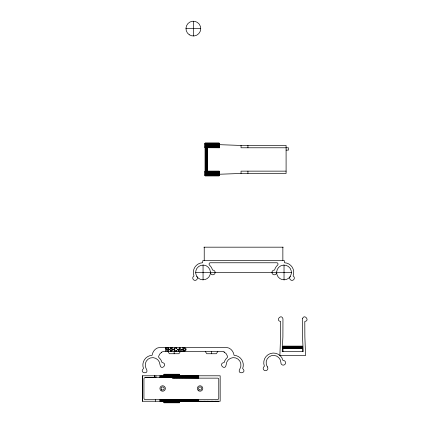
<?xml version="1.0" encoding="UTF-8"?>
<svg xmlns="http://www.w3.org/2000/svg" width="424" height="424" viewBox="0 0 424 424"><rect width="100%" height="100%" fill="white"/><g stroke="black" fill="none" stroke-linecap="round" stroke-linejoin="round"><path stroke-width="0.64" d="M142.385 401.252L142.385 375.796L220.167 375.796L220.167 401.252L142.385 401.252L142.385 375.796M155.454 401.252L155.454 399.7M155.926 375.796L155.915 377.662L145.114 377.673A1.166 1.166 0 0 0 143.943 378.839L143.943 398.141A1.558 1.558 0 0 0 145.501 399.7L217.21 399.7A1.558 1.558 0 0 0 218.768 398.141L218.768 379.305A1.166 1.166 0 0 0 217.597 378.139L172.287 378.139L172.287 375.796M159.827 401.252L159.827 399.7M159.827 377.662L159.827 375.796M160.489 401.252L160.489 399.7M160.489 377.662L160.489 375.796M161.152 401.252L161.152 399.7M161.152 377.662L161.152 375.796M161.814 401.252L161.814 399.7M161.814 377.662L161.814 375.796M162.477 401.252L162.477 399.7M162.477 377.662L162.477 375.796M163.139 401.252L163.139 399.7M163.139 377.662L163.139 375.796M163.797 401.252L163.797 399.7M163.797 377.662L163.797 375.796M164.459 401.252L164.459 399.7M164.459 377.662L164.459 375.796M165.116 401.252L165.116 399.7M165.116 377.662L165.116 375.796M165.773 401.252L165.773 399.7M165.773 377.662L165.773 375.796M166.431 401.252L166.431 399.7M166.431 377.662L166.431 375.796M167.088 401.252L167.088 399.7M167.088 377.662L167.088 375.796M167.745 401.252L167.745 399.7M167.745 377.662L167.745 375.796M168.397 401.252L168.397 399.7M168.397 377.662L168.397 375.796M169.049 401.252L169.049 399.7M169.049 377.662L169.049 375.796M169.701 401.252L169.701 399.7M169.701 377.662L169.701 375.796M170.347 401.252L170.347 399.7M170.347 377.662L170.347 375.796M170.994 401.252L170.994 399.7M170.994 375.796L170.994 377.662L171.641 377.667L171.641 375.796M171.641 401.252L171.641 399.7M172.287 401.252L172.287 399.7M172.923 401.252L172.923 399.7M173.564 401.252L173.564 399.7M174.2 401.252L174.2 399.7M174.836 401.252L174.836 399.7M175.467 401.252L175.467 399.7M176.093 401.252L176.093 399.7M176.718 401.252L176.718 399.7M177.343 401.252L177.343 399.7M177.963 401.252L177.963 399.7M178.578 401.252L178.578 399.7M179.193 401.252L179.193 399.7M179.803 401.252L179.803 399.7M180.412 401.252L180.412 399.7M180.91 401.645L180.878 401.252M181.016 401.252L181.016 399.7M181.075 401.645L181.048 401.252M181.149 401.645L181.165 401.252M181.339 401.645L181.339 401.252M181.393 401.645L181.393 401.252M181.642 401.645L181.615 399.7M181.737 401.645L181.737 401.252M181.923 401.645L181.923 401.252M182.076 401.645L182.076 401.252M182.235 401.645L182.209 399.7M182.802 401.252L182.802 399.7M183.391 401.252L183.391 399.7M183.523 401.645L183.502 401.252M183.799 401.645L183.799 401.252L183.841 401.645M183.989 401.645L183.974 399.7M184.106 401.645L184.096 401.252L184.164 401.645M184.302 401.645L184.302 401.252M184.557 399.7L184.557 401.645L184.599 401.252M184.668 401.645L184.668 401.252M184.827 401.645L184.827 401.252M185.108 401.645L185.129 399.7M185.219 401.645L185.219 401.252M185.33 401.645L185.33 401.252M185.495 401.645L185.495 401.252M185.696 401.645L185.701 399.7M185.903 401.645L185.903 401.252M186.067 401.645L186.067 401.252M186.178 401.645L186.178 401.252M186.269 401.252L186.269 399.7M186.629 401.645L186.677 401.252L186.767 401.645M186.83 399.7L186.793 401.645L186.825 401.252M187.106 401.645L187.101 401.252M187.185 401.645L187.185 401.252M187.376 401.645L187.313 401.252M187.392 399.7L187.392 401.645M187.62 401.645L187.572 401.252M187.726 401.645L187.726 401.252M187.806 401.645L187.806 401.252M187.896 401.645L187.858 401.252M187.959 401.645L187.943 399.7M188.044 401.645L188.007 401.252M188.145 401.645L188.145 401.252M188.219 401.645L188.187 401.252M188.282 401.645L188.357 401.252M188.399 401.645L188.42 401.252M188.505 401.645L188.489 399.7M188.574 401.645L188.574 401.252M188.669 401.645L188.664 401.252M188.733 401.645L188.786 401.252L188.834 401.645M188.913 401.645L188.892 401.252M189.051 401.645L189.035 399.7M189.231 401.645L189.157 401.252M189.284 401.645L189.327 401.252M189.576 401.252L189.576 399.7M189.745 401.645L189.745 401.252M189.788 401.645L189.788 401.252M189.899 401.645L189.899 401.252M190.063 401.645L190.106 399.7M190.265 401.645L190.265 401.252M190.471 401.645L190.471 401.252M190.636 399.7L190.636 401.645L190.577 401.252M190.742 401.645L190.742 401.252M190.784 401.252L190.784 401.645L180.629 401.645L180.656 401.252L180.666 401.645M191.16 399.7L191.182 401.645L191.187 401.252M191.288 401.645L191.309 401.252M191.473 401.645L191.505 401.252M191.674 401.252L191.674 399.7M191.728 401.645L191.775 401.252M192.051 401.645L192.051 401.252M192.104 401.645L192.104 401.252M192.189 399.7L192.236 401.645L192.268 401.252M192.342 401.645L192.348 401.252M192.448 401.645L192.491 401.252M192.629 401.645L192.639 401.252M192.692 401.252L192.692 399.7M192.819 401.645L192.83 401.252M192.915 401.645L192.925 401.252M193.196 401.252L193.196 399.7M193.264 401.645L193.259 401.252M193.408 401.252L193.45 401.645L193.471 401.252M193.742 401.645L193.689 399.7M193.805 401.645L193.805 401.252M193.874 401.645L193.874 401.252M193.959 401.645L193.996 401.252M194.128 401.252L194.028 401.645M194.155 401.645L194.181 399.7M194.33 401.645L194.33 401.252M194.42 401.645L194.415 401.252M194.595 401.252L194.611 401.645L194.664 399.7M194.754 401.645L194.791 401.252M195.035 401.645L195.035 401.252M195.141 401.252L195.141 399.7M195.491 401.645L195.475 401.252M195.612 399.7L195.644 401.645L195.687 401.252M196.01 401.645L196.01 401.252M196.079 401.252L196.079 399.7M196.291 401.645L196.291 401.252M196.498 401.645L196.535 399.7M196.646 401.645L196.646 401.252M196.752 401.645L196.826 401.252M196.969 401.645L196.99 399.7M197.314 401.645L197.298 401.252M197.436 401.252L197.436 399.7M197.483 401.645L197.483 401.252M197.558 401.645L197.558 401.252M197.685 401.645L197.685 401.252M197.748 401.645L197.754 401.252M197.833 401.645L197.876 399.7M198.072 401.645L198.072 401.252M198.22 401.645L198.22 401.252M198.31 401.252L198.31 399.7M198.639 401.645L198.639 401.252M198.718 401.645L198.734 399.7M198.845 401.645L198.845 401.252M198.904 401.645L198.914 401.252M199.042 401.645L199.042 401.252M199.057 401.645L199.079 401.252M199.19 401.645L199.19 401.252M199.693 401.645L199.693 401.252M200.128 401.645L200.128 401.252M200.202 401.645L200.202 401.252M200.308 401.645L200.308 401.252M200.669 401.645L200.669 401.252M200.801 401.645L200.801 401.252M200.838 401.645L200.838 401.252M200.95 401.645L200.95 401.252M201.114 401.645L201.114 401.252M201.315 401.645L201.315 401.252L201.283 401.645M201.522 401.645L201.522 401.252M201.686 401.645L201.686 401.252M201.798 401.645L201.798 401.252M201.914 401.645L201.935 401.252M202.206 401.645L202.216 401.252M202.391 401.645L202.391 401.252M202.46 401.645L202.46 401.252M202.958 401.645L202.948 401.252M203.446 401.645L203.43 401.252L203.499 401.645M203.584 401.645L203.61 401.252M203.711 401.645L203.711 401.252M203.806 401.645L203.806 401.252M204.045 401.645L204.002 401.252M204.193 401.645L204.193 401.252M204.299 401.645L204.299 401.252M204.437 401.252L204.495 401.645L204.538 401.252M204.654 401.252L204.681 401.645L204.744 401.252M204.893 401.645L204.903 401.252M204.988 401.645L204.988 401.252M205.089 401.645L205.078 401.252M205.195 401.645L205.195 401.252M205.232 401.645L205.306 401.252M205.508 401.645L205.508 401.252M205.645 401.645L205.645 401.252M205.773 401.645L205.773 401.252M205.979 401.645L206.022 401.252L206.043 401.645M206.25 401.645L206.228 401.252M206.308 401.645L206.35 401.252M276.644 272.065L276.634 272.452A2.337 2.337 0 0 1 274.482 274.784A2.337 2.337 0 0 1 271.991 272.817L272.012 271.969A2.337 2.337 0 0 1 274.296 270.12L274.63 269.934A9.731 9.731 0 0 1 277.519 265.223A1.479 1.479 0 0 0 277.137 262.769L209.954 262.769A1.479 1.479 0 0 0 209.573 265.223A9.731 9.731 0 0 1 212.461 269.934L212.79 270.12A2.337 2.337 0 0 1 215.079 271.969L215.101 272.817A2.337 2.337 0 0 1 212.609 274.784A2.337 2.337 0 0 1 210.452 272.452L210.447 272.065A7.399 7.399 0 0 0 200.96 265.36A7.399 7.399 0 0 0 196.651 276.151L196.927 276.596A2.337 2.337 0 0 1 197.293 278.796L196.874 279.538A2.337 2.337 0 0 1 193.28 279.522A2.337 2.337 0 0 1 193.953 275.992L193.969 275.939A9.731 9.731 0 0 1 202.55 262.732L202.926 260.41L284.165 260.41L284.541 262.732A9.731 9.731 0 0 1 293.116 275.939L293.138 275.992A2.337 2.337 0 0 1 293.806 279.522A2.337 2.337 0 0 1 290.212 279.538L289.793 278.796A2.337 2.337 0 0 1 290.164 276.596L290.435 276.151A7.399 7.399 0 0 0 286.131 265.36A7.399 7.399 0 0 0 276.644 272.065L276.634 272.452A7.399 7.399 0 0 0 290.233 276.48M161.698 352.19L159.753 354.029L158.693 356.224A1.479 1.479 0 0 0 159.106 357.792A9.731 9.731 0 0 1 161.994 362.504C168.657 363.543 160.866 371.535 159.981 364.635A7.399 7.399 0 0 0 150.494 357.93A7.399 7.399 0 0 0 146.19 368.721C150.07 374.97 138.378 373.252 143.508 368.509A9.731 9.731 0 0 1 152.084 355.301C152.523 351.782 155.396 347.76 159.488 347.51L226.67 347.51C230.767 347.76 233.64 351.782 234.075 355.301A9.731 9.731 0 0 1 242.655 368.509C247.786 373.252 236.089 374.97 239.973 368.721A7.399 7.399 0 0 0 235.67 357.93A7.399 7.399 0 0 0 226.183 364.635C225.298 371.535 217.507 363.543 224.163 362.504A9.731 9.731 0 0 1 227.052 357.792A1.479 1.479 0 0 0 227.471 356.224L226.193 353.685L223.967 351.92M180.465 351.401L178.907 353.738L169.383 353.738L167.825 351.401M217.878 351.401L216.32 353.738L206.795 353.738L205.237 351.401M219.139 174.248L241.044 173.469L286.094 173.469L286.094 145.443L241.044 145.443L219.139 144.663L205.121 144.717M185.961 28.599L200.753 28.599M205.121 143.179L219.139 143.148M205.121 143.254L219.139 143.301M205.121 143.354L219.139 143.354M205.121 143.413L219.139 143.413M205.121 143.545L219.139 143.545M205.121 143.619L219.139 143.619M205.121 143.699L219.139 143.699M205.121 143.784L219.139 143.784M205.121 143.874L219.139 143.874M205.121 143.964L219.139 143.964M205.121 144.059L219.139 144.059M205.121 144.165L219.139 144.165M205.121 144.266L219.139 144.266M205.121 144.377L219.139 144.377M205.121 144.483L219.139 144.483M205.121 144.6L219.139 144.6M205.121 144.833L219.139 144.833M205.121 144.95L219.139 144.95M205.121 145.072L219.139 145.072M205.121 145.194L219.139 145.194M205.121 145.315L219.139 145.315M205.121 145.437L219.139 145.437M205.121 145.559L219.139 145.559M205.121 145.681L219.139 145.681M205.121 145.803L219.139 145.803M205.121 145.925L219.139 145.925M205.121 146.042L219.139 146.042M205.121 146.158L219.139 146.158M205.121 146.275L219.139 146.275M205.121 146.386L219.139 146.386M205.121 146.497L219.139 146.497M205.121 146.609L219.139 146.609M205.121 146.709L219.139 146.709M205.121 146.81L219.139 146.81M205.121 146.911L219.139 146.911M205.121 147.001L219.139 147.001M205.121 147.091L219.139 147.091M205.121 147.176L219.139 147.176M205.121 147.255L219.139 147.255M205.121 147.329L219.139 147.34M205.121 147.43L219.139 147.398M205.121 147.52L219.139 147.462M205.121 147.584L219.139 147.573M205.121 147.663L219.139 147.69M205.121 147.727L219.606 147.78M286.094 150.112L288.431 150.112L288.431 147.78L241.044 147.78L241.044 145.443M205.121 171.185L219.139 171.158M286.094 171.137L241.044 171.137L241.044 173.469M205.121 171.254L219.139 171.269M205.121 171.338L219.139 171.328M205.121 171.45L219.139 171.402M205.121 171.513L219.139 171.513M205.121 171.582L219.139 171.656M205.121 171.736L219.139 171.736M205.121 171.821L219.139 171.821M205.121 171.911L219.139 171.911M205.121 172.006L219.139 172.006M205.121 172.102L219.139 172.102M205.121 172.202L219.139 172.202M205.121 172.308L219.139 172.308M205.121 172.414L219.139 172.414M205.121 172.526L219.139 172.526M205.121 172.637L219.139 172.637M205.121 172.754L219.139 172.754M205.121 172.87L219.139 172.87M205.121 172.992L219.139 172.992M205.121 173.109L219.139 173.109M205.121 173.231L219.139 173.231M205.121 173.352L219.139 173.352M205.121 173.474L219.139 173.474M205.121 173.602L219.139 173.602M205.121 173.723L219.139 173.723M205.121 173.845L219.139 173.845M205.121 173.962L219.139 173.962M205.121 174.084L219.139 174.084M205.121 174.2L219.139 174.2M205.121 174.317L219.139 174.317M205.121 174.428L219.139 174.428M205.121 174.54L219.139 174.54M205.121 174.646L219.139 174.646M205.121 174.752L219.139 174.752M205.121 174.852L219.139 174.852M205.121 174.948L219.139 174.948M205.121 175.043L219.139 175.043M205.121 175.133L219.139 175.133M205.121 175.213L219.139 175.213M205.121 175.298L219.139 175.372M205.121 175.441L219.139 175.441M205.121 175.504L219.139 175.504M205.121 175.616L219.139 175.562M205.121 175.7L219.139 175.663M219.139 147.78L219.139 143.111L205.121 143.111L205.121 175.801L219.139 175.812L219.139 171.142M205.121 175.817L219.139 175.817M203.912 247.176L283.174 247.176M195.66 272.452L291.426 272.452M282.988 346.254L302.45 346.223L282.988 346.185L282.988 351.623M282.988 346.329L302.45 346.376M282.988 346.429L302.45 346.429M282.988 346.551L302.45 346.488M282.988 346.62L302.45 346.62M282.988 346.694L302.45 346.694M282.988 346.774L302.45 346.774M282.988 346.859L302.45 346.859M282.988 346.949L302.45 346.949M282.988 347.039L302.45 347.039M282.988 347.139L302.45 347.139M282.988 347.24L302.45 347.24M282.988 347.341L302.45 347.341M282.988 347.447L302.45 347.447M282.988 347.558L302.45 347.558M282.988 347.675L302.45 347.675M282.988 347.786L302.45 347.786M282.988 347.908L302.45 347.908M282.988 348.024L302.45 348.024M282.988 348.146L302.45 348.146M282.988 348.263L302.45 348.263M282.988 348.39L302.45 348.39M164.014 374.471L179.585 374.471M164.014 374.694L179.585 374.694M164.014 374.896L179.585 374.896M164.014 375.076L179.585 375.076M164.014 375.24L179.585 375.24M164.014 375.388L179.585 375.388M164.014 375.51L179.585 375.51M164.014 375.611L179.585 375.611M164.014 375.696L179.585 375.696M145.114 377.673L172.287 377.667L171.895 377.667M164.014 401.348L179.585 401.348M164.014 401.427L179.585 401.427M164.014 401.528L179.585 401.528M164.014 401.655L179.585 401.655M209.212 401.645L191.144 401.645L191.15 401.252M215.456 401.645L218.689 401.645M164.014 401.798L179.585 401.798M164.014 401.963L179.585 401.963M164.014 402.148L179.585 402.148M164.014 402.35L179.585 402.35M164.014 402.567L179.585 402.567M267.3 366.829L267.374 366.919A2.337 2.337 0 0 1 266.876 370.274A2.337 2.337 0 0 1 263.553 369.601A2.337 2.337 0 0 1 264.401 366.315A9.731 9.731 0 0 1 270.501 353.521A9.731 9.731 0 0 1 282.909 360.257L282.994 360.453A2.337 2.337 0 0 1 285.527 362.292L285.548 363.145A2.337 2.337 0 0 1 282.935 365.096A2.337 2.337 0 0 1 280.916 362.531L280.895 362.393A7.399 7.399 0 0 0 271.222 355.741A7.399 7.399 0 0 0 267.306 366.808L267.374 366.919M210.447 272.065L210.452 272.452A7.399 7.399 0 0 1 196.853 276.48M302.45 346.175L302.45 351.623M284.032 265.058L284.032 279.851M282.861 247.176L282.861 260.41M247.934 145.443L247.934 147.78M247.934 171.137L247.934 173.469M218.652 401.252L218.641 401.645M218.54 401.252L218.551 401.645M218.445 401.252L218.445 401.645M218.339 401.252L218.339 401.645M218.291 401.252L218.291 401.645M218.074 401.252L218.074 401.645M218.026 401.252L218.026 401.645M217.782 401.252L217.782 401.645M217.607 401.252L217.607 401.645M217.411 401.252L217.411 401.645M217.268 401.252L217.321 401.645M217.183 401.645L217.088 401.252M216.94 401.252L216.961 401.645M216.871 401.252L216.881 401.645M216.505 401.252L216.5 401.645M216.282 401.252L216.282 401.645M215.816 401.252L215.816 401.645M215.758 401.252L215.758 401.645M215.662 401.252L215.662 401.645M215.578 401.252L215.546 401.645M215.487 401.252L215.482 401.645M215.132 401.252L215.132 401.645L213.33 401.645L213.33 401.252M212.949 401.252L212.981 401.645L209.657 401.645L209.657 401.252M212.853 401.252L212.88 401.645M212.806 401.252L212.827 401.645M212.731 401.645L212.689 401.252L212.668 401.645M212.551 401.252L212.504 401.645M212.451 401.252L212.419 401.645M212.133 401.252L212.106 401.645M212.027 401.252L212.027 401.645M211.677 401.252L211.677 401.645M211.555 351.401L211.555 353.738M211.534 401.252L211.555 401.645L211.47 401.252M211.401 401.252L211.385 401.645M211.332 401.252L211.343 401.645M211.226 401.252L211.226 401.645M211.088 401.252L211.088 401.645M209.175 401.252L209.149 401.645M209.074 401.252L209.059 401.645M208.963 401.252L208.963 401.645M208.873 401.252L208.873 401.645M208.772 401.252L208.772 401.645M208.544 401.252L208.544 401.645M208.444 401.252L208.444 401.645M208.115 401.252L208.115 401.645M208.014 401.252L208.014 401.645M207.855 401.252L207.818 401.645M207.787 401.252L207.765 401.645M207.696 401.252L207.712 401.645M207.627 401.252L207.575 401.645M207.495 401.252L207.495 401.645M207.458 147.78L207.458 171.137M207.453 401.252L207.431 401.645M207.304 147.78L207.347 171.137M207.373 401.252L207.352 401.645M207.257 147.78L207.203 171.137M207.283 401.252L207.283 401.645M207.145 147.78L207.145 171.137M207.082 147.78L207.082 171.137M207.097 401.252L207.029 401.645M206.939 147.78L207.013 171.137M206.859 147.78L206.859 171.137M206.774 147.78L206.774 171.137M206.684 147.78L206.684 171.137M206.594 147.78L206.594 171.137M206.647 401.252L206.631 401.645M206.499 147.78L206.499 171.137M206.398 147.78L206.398 171.137M206.292 147.78L206.292 171.137M206.186 147.78L206.186 171.137M206.191 401.252L206.106 401.645M206.075 147.78L206.075 171.137M205.958 147.78L205.958 171.137M205.847 147.78L205.847 171.137M205.73 147.78L205.73 171.137M205.608 147.78L205.608 171.137M205.486 147.78L205.486 171.137M205.37 147.78L205.37 171.137M205.248 147.78L205.248 171.137M204.225 247.176L204.225 260.41M204.087 401.252L204.087 401.645M203.933 401.252L203.992 401.645M203.059 265.058L203.059 279.851M203.038 401.252L203.038 401.645M201.612 401.252L201.612 401.645M199.889 401.252L199.948 401.645M199.312 401.252L199.312 401.645M198.734 375.796L198.734 378.129M198.31 375.796L198.31 378.129M197.876 375.796L197.876 378.129M197.886 401.252L197.886 401.645M197.436 375.796L197.436 378.129M197.34 401.252L197.34 401.645M197.059 401.252L197.043 401.645M196.99 375.796L196.99 378.129M196.72 401.252L196.704 401.645M196.535 375.796L196.535 378.129M196.079 375.796L196.079 378.129M195.893 401.252L195.899 401.645M195.612 375.796L195.612 378.129M195.549 401.252L195.554 401.645M195.226 401.252L195.226 401.645M195.141 375.796L195.141 378.129M194.971 401.252L194.971 401.645M194.664 375.796L194.664 378.129M194.181 375.796L194.181 378.129M194.038 401.252L194.118 401.645M193.689 375.796L193.689 378.129M193.625 401.252L193.625 401.645M193.355 21.2L193.355 35.992M193.196 375.796L193.196 378.129M192.692 375.796L192.692 378.129M192.581 401.252L192.581 401.645M192.189 375.796L192.189 378.129M191.674 375.796L191.674 378.129M191.16 375.796L191.16 378.129M190.636 375.796L190.636 378.129M190.106 375.796L190.106 378.129M189.576 375.796L189.576 378.129M189.035 375.796L189.035 378.129M188.585 401.252L188.585 401.645M188.489 375.796L188.489 378.129M187.943 375.796L187.943 378.129M187.392 375.796L187.392 378.129M186.83 375.796L186.83 378.129M186.269 375.796L186.269 378.129M185.929 401.252L185.929 401.645M185.701 375.796L185.701 378.129M185.129 375.796L185.129 378.129M184.557 375.796L184.557 378.129M184.504 401.252L184.504 401.645M183.974 375.796L183.974 378.129M183.899 401.252L183.926 401.645M183.661 401.252L183.687 401.645M183.465 401.252L183.454 401.645M183.391 375.796L183.391 378.129M183.232 401.252L183.232 401.645M183.131 401.252L183.131 401.645M182.802 375.796L182.802 378.129M182.474 401.252L182.521 401.645M182.341 401.252L182.341 401.645M182.209 375.796L182.209 378.129M182.092 401.252L182.092 401.645M181.615 375.796L181.615 378.129M181.016 375.796L181.016 378.129M180.412 375.796L180.412 378.129M179.803 375.796L179.803 378.129M179.585 375.796L179.585 374.238L164.014 374.238L164.014 375.796M179.585 401.252L179.585 402.8L164.014 402.8L164.014 401.252M179.193 375.796L179.193 378.129M178.578 375.796L178.578 378.129M177.963 375.796L177.963 378.129M177.343 375.796L177.343 378.129M176.718 375.796L176.718 378.129M176.093 375.796L176.093 378.129M175.467 375.796L175.467 378.129M174.836 375.796L174.836 378.129M174.2 375.796L174.2 378.129M174.147 351.401L174.147 353.738M173.564 375.796L173.564 378.129M172.923 375.796L172.923 378.129M161.242 352.519A5.008 5.008 0 0 1 164.369 351.416L221.789 351.416A5.008 5.008 0 0 1 224.46 352.19M154.612 375.796L154.612 377.662L154.654 375.796M182.362 401.252L182.362 401.645L182.41 401.252M186.926 401.252L186.92 401.645L186.883 401.252M186.952 401.252L186.989 401.645L186.979 401.252M189.443 401.252L189.438 401.645L189.385 401.252M193.037 401.252L193.037 401.645L193.042 401.252M193.508 401.252L193.508 401.645L193.529 401.252M194.521 401.252L194.521 401.645L194.521 401.252M194.823 401.252L194.823 401.645L194.839 401.252M195.809 401.252L195.809 401.645L195.819 401.252M196.211 401.252L196.211 401.645L196.238 401.252M196.376 401.252L196.376 401.645L196.37 401.252M197.255 401.252L197.255 401.645L197.25 401.252M200.457 401.252L200.457 401.645L200.467 401.252M302.482 318.763L302.54 336.889L303.229 351.623L282.209 351.623L282.898 336.889L282.956 318.763C281.361 313.32 275.022 320.74 280.646 321.466L280.566 336.889L279.872 355.519L305.566 355.519L304.872 336.889L304.792 321.466C310.421 320.74 304.077 313.32 302.482 318.763M165.731 348.358C164.554 352.148 167.236 352.349 166.044 348.491L168.095 351.305L168.482 351.199L168.498 348.21L168.911 347.77L167.607 347.77L168.089 348.21L168.143 350.176L166.447 347.77L165.291 347.77L165.731 348.358M179.198 351.019L178.006 351.199L179.453 347.807L180.136 347.701L181.567 351.199L179.919 351.199L180.306 350.775L180.089 349.948L179.039 349.948L178.79 350.77L179.198 351.019M183.036 350.436L182.58 351.199L185.505 350.86L186.157 349.731L185.887 348.464L184.811 347.807L182.596 347.77L183.025 348.258L183.036 350.436M172.335 347.934C173.22 349.127 168.736 346.832 172.006 349.371C173.888 350.849 169.706 352.418 170.151 350.097L170.39 350.07C174.397 352.985 166.913 346.238 172.335 347.934M174.736 349.079C174.518 349.922 175.032 351.342 176.108 350.934C177.057 349.403 177.306 351.12 175.987 351.263C172.52 351.782 173.845 346.09 176.813 347.945L176.628 348.846C176.548 347.479 174.635 347.85 174.736 349.079M185.283 349.434C183.237 355.074 183.126 343.97 185.283 349.434M169.001 349.291C169.266 351.014 170.422 348.332 169.001 349.291M172.716 349.323C172.976 351.046 174.137 348.364 172.716 349.323M177.391 349.291C177.651 351.014 178.811 348.332 177.391 349.291M181.705 349.291C181.965 351.014 183.126 348.332 181.705 349.291M179.575 348.385L179.14 349.646L179.983 349.646L179.575 348.385M216.065 401.645L216.065 401.252L216.023 401.645M189.327 34.8A7.399 7.399 0 0 0 200.743 28.986A7.399 7.399 0 0 0 190 22.006A7.399 7.399 0 0 0 189.327 34.8M161.141 390.758A2.724 2.724 0 0 0 165.371 388.66A2.724 2.724 0 0 0 161.438 386.047A2.724 2.724 0 0 0 161.141 390.758M161.788 389.789A1.558 1.558 0 0 0 164.205 388.585A1.558 1.558 0 0 0 161.957 387.096A1.558 1.558 0 0 0 161.788 389.789M199.28 389.836A1.558 1.558 0 0 0 201.617 388.49A1.558 1.558 0 0 0 199.28 387.144A1.558 1.558 0 0 0 199.28 389.836M198.697 390.849A2.724 2.724 0 0 0 202.783 388.49A2.724 2.724 0 0 0 198.697 386.132A2.724 2.724 0 0 0 198.697 390.849"/></g></svg>
